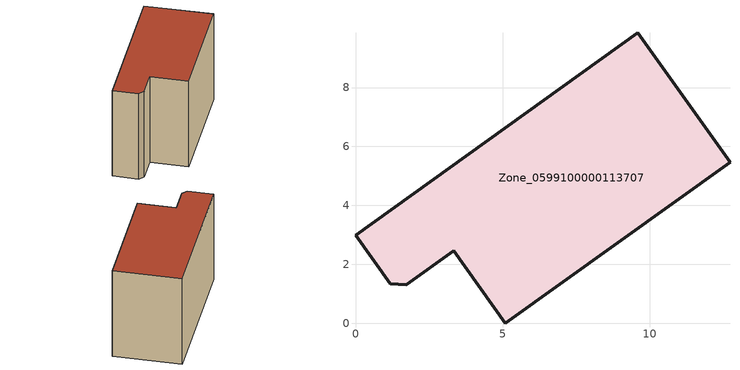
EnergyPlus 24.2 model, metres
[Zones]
Zone_0599100000113707
 floor ground (C_G): 3.34,2.46 1.72,1.3 1.18,1.34 0,2.99 9.58,9.86 12.72,5.47 5.09,0 z0
 wall outside (C_F): 5.09,0 12.72,5.47 9.58,9.86 0,2.99 1.18,1.34 1.72,1.3 3.34,2.46 5.09,0 z0:7.74
 roof outside (C_R): 1.72,1.3 3.34,2.46 5.09,0 12.72,5.47 9.58,9.86 0,2.99 1.18,1.34 z7.74
[BUILDING]
Pand.0599100000113707: North Axis=0; Terrain=City; Loads Convergence Tolerance Value=0.04; Temperature Convergence Tolerance Value=0.4; Solar Distribution=FullExterior; Maximum Number of Warmup Days=25; Minimum Number of Warmup Days=1
[Site:Location]
Rotterdam.The.Hague.AP_ZH_NLD Design_Conditions: Latitude=51.96; Longitude=4.45; Time Zone=1; Elevation=-4.5
[SITE:GROUNDTEMPERATURE:BUILDINGSURFACE]
18, 18, 18, 18, 18, 18, 18, 18, 18, 18, 18, 18
[MATERIAL] Thermal Absorptance=0.9; Solar Absorptance=0.7; Visible Absorptance=0.7
Name | Roughness | Thickness | Conductivity | Density | Specific Heat
G.TI.1975-1991 | MediumSmooth | 0.15 | 0.288461 | 540 | 1210
F.TI.1975-1991 | Rough | 0.3 | 0.230769 | 1920 | 840
R.TI.1975-1991 | MediumRough | 0.2 | 0.153846 | 1500 | 1000
[CONSTRUCTION]
C_G: G.TI.1975-1991
C_F: F.TI.1975-1991
C_R: R.TI.1975-1991
[ZONE]
Zone_0599100000113707: Type=1; Multiplier=1; Ceiling Height=Autocalculate; Volume=Autocalculate; Floor Area=autocalculate; Part of Total Floor Area=Yes
[ZONEINFILTRATION:DESIGNFLOWRATE]
Infil_Zone_0599100000113707: Zone or ZoneList or Space or SpaceList=Zone_0599100000113707; Schedule=AlwaysOn; Design Flow Rate Calculation Method=Flow/Area; Flow Rate per Floor Area=0.003; Constant Term Coefficient=1; Temperature Term Coefficient=0; Velocity Term Coefficient=0; Velocity Squared Term Coefficient=0
[HVACTEMPLATE:ZONE:IDEALLOADSAIRSYSTEM]
Zone_0599100000113707: Maximum Heating Supply Air Temperature=50; Minimum Cooling Supply Air Temperature=13; Maximum Heating Supply Air Humidity Ratio=0.0156; Minimum Cooling Supply Air Humidity Ratio=0.0077; Heating Limit=NoLimit; Cooling Limit=NoLimit; Dehumidification Control Type=ConstantSensibleHeatRatio; Cooling Sensible Heat Ratio=0.7; Dehumidification Setpoint=60; Humidification Control Type=None; Humidification Setpoint=30; Outdoor Air Method=None; Outdoor Air Flow Rate per Person=0.00944; Outdoor Air Flow Rate per Zone Floor Area=0; Outdoor Air Flow Rate per Zone=0; Demand Controlled Ventilation Type=None; Outdoor Air Economizer Type=NoEconomizer; Heat Recovery Type=None; Sensible Heat Recovery Effectiveness=0.7; Latent Heat Recovery Effectiveness=0.65
[ZONECONTROL:THERMOSTAT]
ThermostatControl_Zone_0599100000113707: Zone or ZoneList=Zone_0599100000113707; Control Type Schedule=DualSetpointControlType; Control 1=Thermostat_Zone_0599100000113707; Temperature Difference Between Cutout And Setpoint=0
[THERMOSTATSETPOINT:DUALSETPOINT]
Thermostat_Zone_0599100000113707: Heating Setpoint Temperature Schedule=HeatingSetpoint_Zone_0599100000113707; Cooling Setpoint Temperature Schedule=CoolingSetpoint_Zone_0599100000113707
[SCHEDULE:COMPACT]
HeatingSetpoint_Zone_0599100000113707: Through: 12/31, For: AllDays, Until: 24:00, 21
CoolingSetpoint_Zone_0599100000113707: Through: 12/31, For: AllDays, Until: 24:00, 24
DualSetpointControlType: Through: 12/31, For: AllDays, Until: 24:00, 4
AlwaysOn: Through: 12/31, For: AllDays, Until: 24:00, 1
